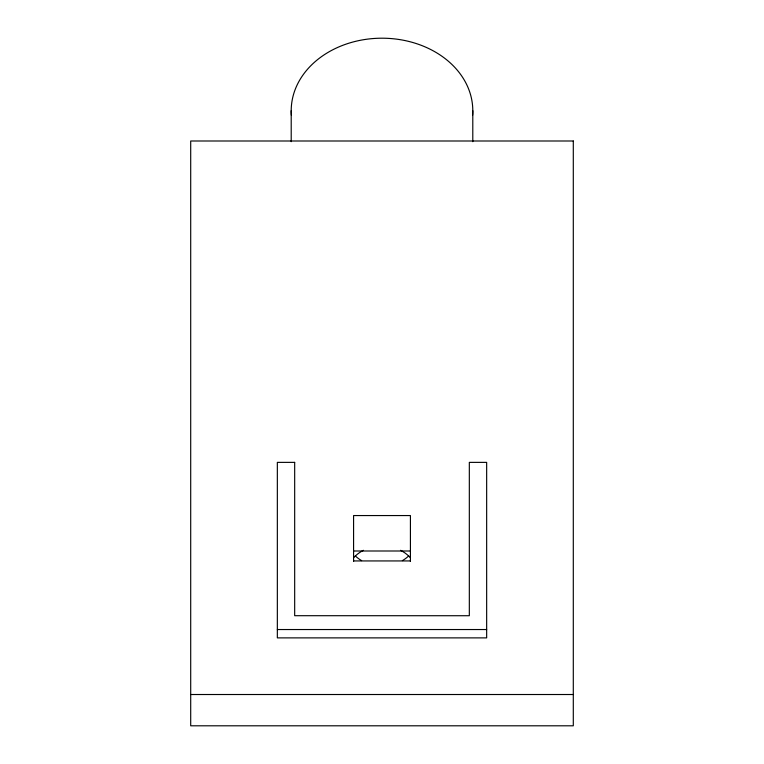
<?xml version="1.0" encoding="UTF-8"?>
<svg xmlns="http://www.w3.org/2000/svg" width="764" height="764" viewBox="0 0 764 764"><rect width="100%" height="100%" fill="white"/><g stroke="black" fill="none" stroke-linecap="round" stroke-linejoin="round"><path stroke-width="1.15" d="M353.579 550.997L410.421 550.997M353.579 560.938L410.421 560.938M277.342 629.536L486.658 629.536M190.704 694.514L573.296 694.514M472.792 110.713L472.792 141.674M410.421 561.464L410.421 515.557L353.579 515.557L353.579 561.464M291.208 110.713L291.208 141.674M408.702 555.886A34.657 27.676 0 0 1 402.37 560.642M361.63 560.642A34.657 27.676 0 0 1 355.298 555.886M353.961 557.424A34.657 27.676 0 0 1 363.435 550.319M400.565 550.319A34.657 27.676 0 0 1 410.039 557.424M291.39 115.269A90.792 72.513 0 0 1 382 38.2A90.792 72.513 0 0 1 472.61 115.269M573.296 140.996L190.704 140.996L190.704 725.8L573.296 725.8L573.296 140.996M294.675 462.373L277.342 462.373L277.342 637.883L486.658 637.883L486.658 462.373L469.325 462.373L469.325 615.727L294.675 615.698L294.675 462.373"/></g></svg>
